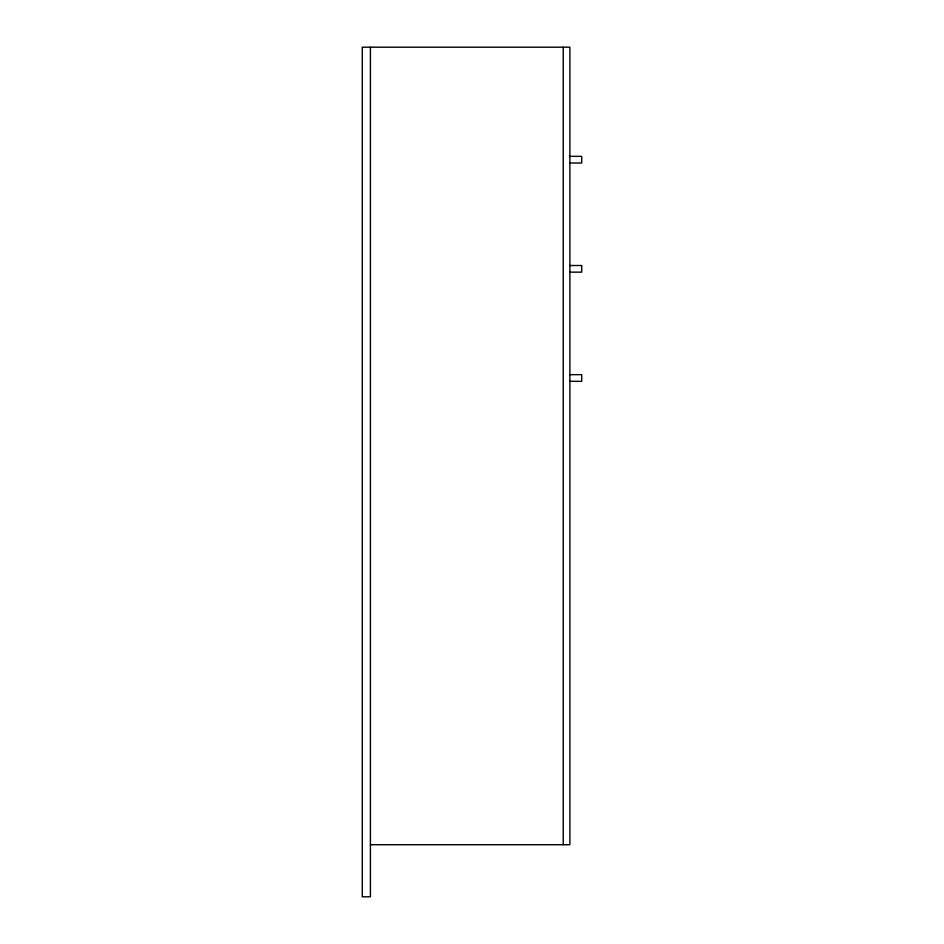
<?xml version="1.0" encoding="UTF-8"?>
<svg xmlns="http://www.w3.org/2000/svg" width="944" height="944" viewBox="0 0 944 944"><rect width="100%" height="100%" fill="white"/><g stroke="black" fill="none" stroke-linecap="round" stroke-linejoin="round"><path stroke-width="1.42" d="M569.928 156.35L581.705 156.35L581.705 163.005L569.928 163.005M569.928 265.512L581.705 265.512L581.705 272.155L569.928 272.155M569.928 374.662L581.705 374.662L581.705 381.317L569.928 381.317M370.414 844.715L569.893 844.715L569.893 47.2L362.295 47.2L362.295 896.8L370.414 896.8L370.414 47.2M563.238 47.2L563.238 844.715"/></g></svg>
